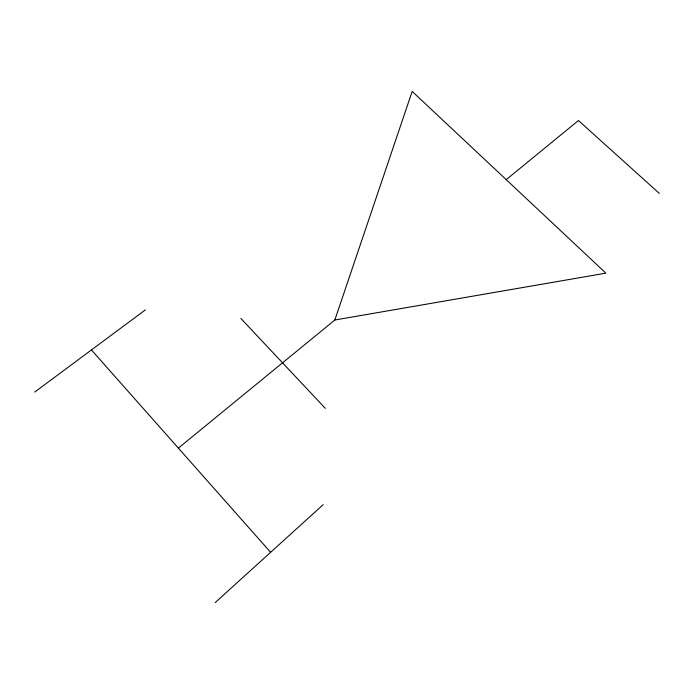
<?xml version="1.0" encoding="UTF-8"?>
<svg xmlns="http://www.w3.org/2000/svg" width="694" height="694" viewBox="0 0 694 694"><rect width="100%" height="100%" fill="white"/><g stroke="black" fill="none" stroke-linecap="round" stroke-linejoin="round"><path stroke-width="1.04" d="M334.838 320.003L412.175 91.408L605.879 273.158L334.838 320.003L178.375 448.116M215.175 602.592L323.231 504.616M506.221 179.659L578.44 120.522L659.3 193.383M34.7 392.084L145.436 309.836M240.896 318.494L325.33 408.367M91.443 349.932L270.625 552.311"/></g></svg>
